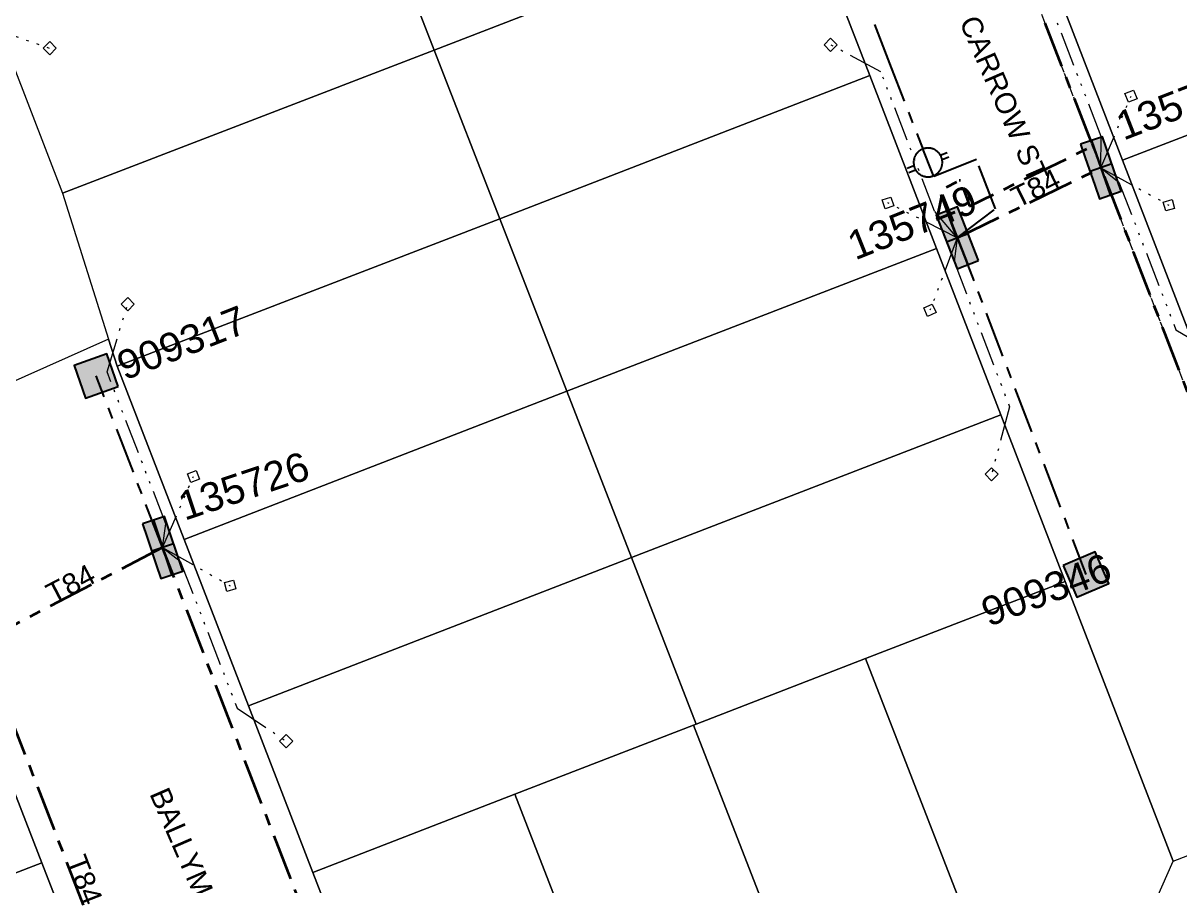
# Model space of a CAD drawing. Header units: metres. Extents: x 0 to 311505, y 0 to 6270811.
# Drawn here: x 310510.9 to 310611.2, y 6270301 to 6270375.8 of the extents above; entities that cross this region are included whole.
import ezdxf
from ezdxf import colors
from ezdxf.entities.mleader import LeaderData, LeaderLine
from ezdxf.enums import TextEntityAlignment as Align
from ezdxf.math import Vec2, Vec3

# ---------------------------------------------------------------- set-up
doc = ezdxf.new("R2010")
doc.units = ezdxf.units.M
for name, pattern in [('Cable Exist OH', [1, 1, 0]), ('Cable Exist UG', [7, 4, -1, 1, -1]), ('PHANTOMX2', [6.6, 3, -0.75, 0.2, -0.75, 0.2, -0.75, 0.2, -0.75])]:
    doc.linetypes.add(name, pattern=pattern)
doc.layers.get('0').update_dxf_attribs({"color": 6})
for name, color, linetype, lineweight in [('_User_LV_Exist', 5, 'Continuous', 35), ('Cadastre Land Parcels_SP_EXT', 118, 'Continuous', 15), ('Cadastre Roads_SP_EXT', 218, 'Continuous', 15), ('Mains_LV_EXT', 163, 'Continuous', 25), ('Mains_LV_SL_EXT', 135, 'Continuous', 25), ('Services_SP_EXT', 42, 'PHANTOMX2', 20)]:
    doc.layers.add(name, color=color, linetype=linetype, lineweight=lineweight)
doc.layers.add('Cadastre Roads_SP_NEW', color=214, linetype='Continuous', lineweight=15, transparency=0.65)
for name, color, linetype in [('Equip_LV_EXT', 7, 'Continuous'), ('Notes', 7, 'Continuous'), ('SupportsUG_SP_LV_EXT', 7, 'Continuous'), ('SupportsUG_SP_LV_SL_EXT', 7, 'Continuous')]:
    doc.layers.add(name, color=color, linetype=linetype)
doc.styles.add('COLUMN_LABEL', font='arial.ttf', dxfattribs={"height": 2})
doc.styles.add('iecARIAL', font='arial.ttf', dxfattribs={"height": 2})
doc.styles.add('POLE_LABEL', font='arial.ttf', dxfattribs={"height": 2})
doc.styles.get("Standard").update_dxf_attribs({"font": 'arial.ttf'})

# ---------------------------------------------------------------- blocks, each defined once
blk = doc.blocks.new('COLUMN_EXT')
blk.add_hatch(color=256).paths.add_polyline_path([(1.5, -1.5), (1.5, 1.5), (-1.5, 1.5), (-1.5, -1.5)])
blk.add_lwpolyline([(1.5, 1.5), (-1.5, 1.5), (-1.5, -1.5), (1.5, -1.5)], close=True)
at = {"flags": 9}
for tag, p in [('NOTES', (-1.81, 2)), ('STREETNAME', (-1.81, 1.6)), ('LOCATION', (-1.81, 1.4)), ('SUBURB', (-1.81, 1.8)), ('LEGEND', (-1.81, 1.2)), ('USAGE', (-1.81, 1)), ('COLUMN_TYPE', (-1.81, 0.4)), ('OWNED_BY', (-1.81, 0.6)), ('STATE', (-1.81, 0.8))]:
    blk.add_attdef(tag, text='', height=0.2, rotation=180, dxfattribs=at).set_placement(p, align=Align.MIDDLE_LEFT)
at = {"flags": 1}
blk.add_attdef('Z', (-1.81, 2.35), '', height=0.2, rotation=180, dxfattribs=at)
at = {"flags": 9}
for tag, style, p in [('STRUCTURE_PLANT_NUMBER', 'POLE_LABEL', (-1.81, -0.03)), ('STREET_CODE', 'COLUMN_LABEL', (-1.81, 0.2))]:
    blk.add_attdef(tag, text='', height=0.2, rotation=180, dxfattribs=dict(at, style=style)).set_placement(p, align=Align.MIDDLE_LEFT)
at = {"style": 'COLUMN_LABEL', "width": 0.9, "flags": 8}
blk.add_attdef('ASSET_NUM', text='', height=2, rotation=270, dxfattribs=at).set_placement((2, -4), align=Align.MIDDLE_LEFT)
blk = doc.blocks.new('PILLAR_EXT')
blk.add_hatch(color=256).paths.add_polyline_path([(-2.5, 1), (-2.5, -1), (2.5, -1), (2.5, 1)])
for p, q in [((-2.5, 0), (2.5, 0)), ((0, 1), (0, -1))]:
    blk.add_line(p, q)
at = {"ltscale": 10}
blk.add_line((2.5, 0), (-2.5, 0), dxfattribs=at)
blk.add_lwpolyline([(-2.5, -1), (-1.25, -1), (1.25, -1), (2.5, -1), (2.5, 1), (-2.5, 1)], close=True)
at = {"width": 0.9, "flags": 8}
blk.add_attdef('ASSET_NUM', text='', height=2, rotation=90, dxfattribs=at).set_placement((-2, 4), align=Align.MIDDLE_LEFT)
for tag, p, flags in [('OWNED_BY', (0, -0.2), 9), ('STATE', (0, -0.4), 9), ('SUPPORT_TYPE', (0, -0.6), 9), ('USAGE', (0, -0.8), 9), ('LEGEND', (0, -1), 9), ('LOCATION', (0, -1.2), 9), ('STREETNAME', (0, -1.8), 9), ('SUBURB', (0, -2), 1), ('NOTES', (0, -1.4), 9), ('PARENT', (0, -1.6), 9)]:
    blk.add_attdef(tag, p, '', height=0.2, dxfattribs=dict(flags=flags))
blk = doc.blocks.new('CCP_EXT')
at = {"flags": 9}
for tag, p in [('STATE', (0, -1.8)), ('USAGE', (0, -1.2)), ('LEGEND', (0, -1.4)), ('LIFE_SUPPORT', (0, -1.6)), ('NOTES', (0, -2))]:
    blk.add_attdef(tag, text='', height=0.2, dxfattribs=at).set_placement(p, align=Align.MIDDLE_LEFT)
at = {"transparency": 33554687}
blk.add_wipeout([(0, 0.57), (0.57, 0), (0, -0.57), (-0.57, 0)], dxfattribs=at)
blk.add_lwpolyline([(-0.57, 0), (0, 0.57), (0.57, 0), (0, -0.57), (-0.57, 0)])
at = {"flags": 1}
blk.add_attdef('Z', (0, 0), '', height=0.2, dxfattribs=at)
at = {"flags": 9}
for tag, p in [('CCP_TYPE', (0, 0)), ('CONSTRUCTED_VOLTAGE', (0, -0.2)), ('OPERATING_VOLTAGE', (0, -0.6)), ('ORIENTATION', (0, -0.8)), ('OWNED_BY', (0, -1)), ('NO_PHASES', (0, -0.4))]:
    blk.add_attdef(tag, text='', height=0.2, dxfattribs=at).set_placement(p, align=Align.MIDDLE_LEFT)
blk = doc.blocks.new('LV_UG_LINKS_OPEN_EXT')
at = {"layer": 'Equip_LV_EXT'}
for tag, height, flags, p in [('NO_PHASES', 0.167, 9, (3.17, -2)), ('OPERATING_VOLTAGE', 0.2, 9, (3, -2.6)), ('ORIENTATION', 0.2, 9, (3, -2.8)), ('STATE', 0.2, 9, (3, -3)), ('SWITCH_TYPE', 0.2, 9, (3, -3.2)), ('OWNED_BY', 0.2, 9, (3, -3.8)), ('OPERATED_BY', 0.2, 9, (3, -4)), ('USAGE', 0.2, 9, (3, -3.4)), ('NOTES', 0.2, 9, (3, -3.6)), ('TYPE', 0.2, 9, (3, -4.6)), ('Z', 0.2, 1, (3, -4.8)), ('MAINTAINED_BY', 0.2, 9, (3, -4.2)), ('NUMBER_OF_PHASES', 0.2, 9, (3, -4.4))]:
    blk.add_attdef(tag, text='', height=height, dxfattribs=dict(at, flags=flags)).set_placement(p, align=Align.MIDDLE_LEFT)
at = {"transparency": 33554687}
blk.add_wipeout([(4, 1.25), (3.97, 1.25), (3.94, 1.25), (3.91, 1.25), (3.88, 1.24), (3.85, 1.24), (3.82, 1.24), (3.79, 1.23), (3.76, 1.23), (3.73, 1.22), (3.7, 1.21), (3.67, 1.2), (3.64, 1.2), (3.61, 1.19), (3.58, 1.18), (3.55, 1.17), (3.52, 1.15), (3.49, 1.14), (3.47, 1.13), (3.44, 1.12), (3.41, 1.1), (3.38, 1.09), (3.36, 1.07), (3.33, 1.06), (3.31, 1.04), (3.28, 1.02), (3.26, 1), (3.23, 0.99), (3.21, 0.97), (3.18, 0.95), (3.16, 0.93), (3.14, 0.91), (3.12, 0.88), (3.09, 0.86), (3.07, 0.84), (3.05, 0.82), (3.03, 0.79), (3.01, 0.77), (3, 0.74), (2.98, 0.72), (2.96, 0.69), (2.94, 0.67), (2.93, 0.64), (2.91, 0.62), (2.9, 0.59), (2.88, 0.56), (2.87, 0.53), (2.86, 0.51), (2.85, 0.48), (2.83, 0.45), (2.82, 0.42), (2.81, 0.39), (2.8, 0.36), (2.8, 0.33), (2.79, 0.3), (2.78, 0.27), (2.77, 0.24), (2.77, 0.21), (2.76, 0.18), (2.76, 0.15), (2.76, 0.12), (2.75, 0.09), (2.75, 0.06), (2.75, 0.03), (2.75, 0), (2.75, -0.03), (2.75, -0.06), (2.75, -0.09), (2.76, -0.12), (2.76, -0.15), (2.76, -0.18), (2.77, -0.21), (2.77, -0.24), (2.78, -0.27), (2.79, -0.3), (2.8, -0.33), (2.8, -0.36), (2.81, -0.39), (2.82, -0.42), (2.83, -0.45), (2.85, -0.48), (2.86, -0.51), (2.87, -0.53), (2.88, -0.56), (2.9, -0.59), (2.91, -0.62), (2.93, -0.64), (2.94, -0.67), (2.96, -0.69), (2.98, -0.72), (3, -0.74), (3.01, -0.77), (3.03, -0.79), (3.05, -0.82), (3.07, -0.84), (3.09, -0.86), (3.12, -0.88), (3.14, -0.91), (3.16, -0.93), (3.18, -0.95), (3.21, -0.97), (3.23, -0.99), (3.26, -1), (3.28, -1.02), (3.31, -1.04), (3.33, -1.06), (3.36, -1.07), (3.38, -1.09), (3.41, -1.1), (3.44, -1.12), (3.47, -1.13), (3.49, -1.14), (3.52, -1.15), (3.55, -1.17), (3.58, -1.18), (3.61, -1.19), (3.64, -1.2), (3.67, -1.2), (3.7, -1.21), (3.73, -1.22), (3.76, -1.23), (3.79, -1.23), (3.82, -1.24), (3.85, -1.24), (3.88, -1.24), (3.91, -1.25), (3.94, -1.25), (3.97, -1.25), (4, -1.25), (4.03, -1.25), (4.06, -1.25), (4.09, -1.25), (4.12, -1.24), (4.15, -1.24), (4.18, -1.24), (4.21, -1.23), (4.24, -1.23), (4.27, -1.22), (4.3, -1.21), (4.33, -1.2), (4.36, -1.2), (4.39, -1.19), (4.42, -1.18), (4.45, -1.17), (4.48, -1.15), (4.51, -1.14), (4.53, -1.13), (4.56, -1.12), (4.59, -1.1), (4.62, -1.09), (4.64, -1.07), (4.67, -1.06), (4.69, -1.04), (4.72, -1.02), (4.74, -1), (4.77, -0.99), (4.79, -0.97), (4.82, -0.95), (4.84, -0.93), (4.86, -0.91), (4.88, -0.88), (4.91, -0.86), (4.93, -0.84), (4.95, -0.82), (4.97, -0.79), (4.99, -0.77), (5, -0.74), (5.02, -0.72), (5.04, -0.69), (5.06, -0.67), (5.07, -0.64), (5.09, -0.62), (5.1, -0.59), (5.12, -0.56), (5.13, -0.53), (5.14, -0.51), (5.15, -0.48), (5.17, -0.45), (5.18, -0.42), (5.19, -0.39), (5.2, -0.36), (5.2, -0.33), (5.21, -0.3), (5.22, -0.27), (5.23, -0.24), (5.23, -0.21), (5.24, -0.18), (5.24, -0.15), (5.24, -0.12), (5.25, -0.09), (5.25, -0.06), (5.25, -0.03), (5.25, 0), (5.25, 0.03), (5.25, 0.06), (5.25, 0.09), (5.24, 0.12), (5.24, 0.15), (5.24, 0.18), (5.23, 0.21), (5.23, 0.24), (5.22, 0.27), (5.21, 0.3), (5.2, 0.33), (5.2, 0.36), (5.19, 0.39), (5.18, 0.42), (5.17, 0.45), (5.15, 0.48), (5.14, 0.51), (5.13, 0.53), (5.12, 0.56), (5.1, 0.59), (5.09, 0.62), (5.07, 0.64), (5.06, 0.67), (5.04, 0.69), (5.02, 0.72), (5, 0.74), (4.99, 0.77), (4.97, 0.79), (4.95, 0.82), (4.93, 0.84), (4.91, 0.86), (4.88, 0.88), (4.86, 0.91), (4.84, 0.93), (4.82, 0.95), (4.79, 0.97), (4.77, 0.99), (4.74, 1), (4.72, 1.02), (4.69, 1.04), (4.67, 1.06), (4.64, 1.07), (4.62, 1.09), (4.59, 1.1), (4.56, 1.12), (4.53, 1.13), (4.51, 1.14), (4.48, 1.15), (4.45, 1.17), (4.42, 1.18), (4.39, 1.19), (4.36, 1.2), (4.33, 1.2), (4.3, 1.21), (4.27, 1.22), (4.24, 1.23), (4.21, 1.23), (4.18, 1.24), (4.15, 1.24), (4.12, 1.24), (4.09, 1.25), (4.06, 1.25), (4.03, 1.25)], dxfattribs=at).dxf.layer = 'Equip_LV_EXT'
at = {"layer": 'Equip_LV_EXT'}
for p, q in [((3.79, 1.86), (3.79, 1.23)), ((4.21, 1.86), (4.21, 1.23)), ((3.79, -1.23), (3.79, -1.86)), ((4.21, -1.23), (4.21, -1.86))]:
    blk.add_line(p, q, dxfattribs=at)
at = {"layer": 'Equip_LV_EXT', "flags": 128}
blk.add_lwpolyline([(4, 1.25), (3.97, 1.25), (3.94, 1.25), (3.91, 1.25), (3.88, 1.24), (3.85, 1.24), (3.82, 1.24), (3.79, 1.23), (3.76, 1.23), (3.73, 1.22), (3.7, 1.21), (3.67, 1.2), (3.64, 1.2), (3.61, 1.19), (3.58, 1.18), (3.55, 1.17), (3.52, 1.15), (3.49, 1.14), (3.47, 1.13), (3.44, 1.12), (3.41, 1.1), (3.38, 1.09), (3.36, 1.07), (3.33, 1.06), (3.31, 1.04), (3.28, 1.02), (3.26, 1), (3.23, 0.99), (3.21, 0.97), (3.18, 0.95), (3.16, 0.93), (3.14, 0.91), (3.12, 0.88), (3.09, 0.86), (3.07, 0.84), (3.05, 0.82), (3.03, 0.79), (3.01, 0.77), (3, 0.74), (2.98, 0.72), (2.96, 0.69), (2.94, 0.67), (2.93, 0.64), (2.91, 0.62), (2.9, 0.59), (2.88, 0.56), (2.87, 0.53), (2.86, 0.51), (2.85, 0.48), (2.83, 0.45), (2.82, 0.42), (2.81, 0.39), (2.8, 0.36), (2.8, 0.33), (2.79, 0.3), (2.78, 0.27), (2.77, 0.24), (2.77, 0.21), (2.76, 0.18), (2.76, 0.15), (2.76, 0.12), (2.75, 0.09), (2.75, 0.06), (2.75, 0.03), (2.75, 0), (2.75, -0.03), (2.75, -0.06), (2.75, -0.09), (2.76, -0.12), (2.76, -0.15), (2.76, -0.18), (2.77, -0.21), (2.77, -0.24), (2.78, -0.27), (2.79, -0.3), (2.8, -0.33), (2.8, -0.36), (2.81, -0.39), (2.82, -0.42), (2.83, -0.45), (2.85, -0.48), (2.86, -0.51), (2.87, -0.53), (2.88, -0.56), (2.9, -0.59), (2.91, -0.62), (2.93, -0.64), (2.94, -0.67), (2.96, -0.69), (2.98, -0.72), (3, -0.74), (3.01, -0.77), (3.03, -0.79), (3.05, -0.82), (3.07, -0.84), (3.09, -0.86), (3.12, -0.88), (3.14, -0.91), (3.16, -0.93), (3.18, -0.95), (3.21, -0.97), (3.23, -0.99), (3.26, -1), (3.28, -1.02), (3.31, -1.04), (3.33, -1.06), (3.36, -1.07), (3.38, -1.09), (3.41, -1.1), (3.44, -1.12), (3.47, -1.13), (3.49, -1.14), (3.52, -1.15), (3.55, -1.17), (3.58, -1.18), (3.61, -1.19), (3.64, -1.2), (3.67, -1.2), (3.7, -1.21), (3.73, -1.22), (3.76, -1.23), (3.79, -1.23), (3.82, -1.24), (3.85, -1.24), (3.88, -1.24), (3.91, -1.25), (3.94, -1.25), (3.97, -1.25), (4, -1.25), (4.03, -1.25), (4.06, -1.25), (4.09, -1.25), (4.12, -1.24), (4.15, -1.24), (4.18, -1.24), (4.21, -1.23), (4.24, -1.23), (4.27, -1.22), (4.3, -1.21), (4.33, -1.2), (4.36, -1.2), (4.39, -1.19), (4.42, -1.18), (4.45, -1.17), (4.48, -1.15), (4.51, -1.14), (4.53, -1.13), (4.56, -1.12), (4.59, -1.1), (4.62, -1.09), (4.64, -1.07), (4.67, -1.06), (4.69, -1.04), (4.72, -1.02), (4.74, -1), (4.77, -0.99), (4.79, -0.97), (4.82, -0.95), (4.84, -0.93), (4.86, -0.91), (4.88, -0.88), (4.91, -0.86), (4.93, -0.84), (4.95, -0.82), (4.97, -0.79), (4.99, -0.77), (5, -0.74), (5.02, -0.72), (5.04, -0.69), (5.06, -0.67), (5.07, -0.64), (5.09, -0.62), (5.1, -0.59), (5.12, -0.56), (5.13, -0.53), (5.14, -0.51), (5.15, -0.48), (5.17, -0.45), (5.18, -0.42), (5.19, -0.39), (5.2, -0.36), (5.2, -0.33), (5.21, -0.3), (5.22, -0.27), (5.23, -0.24), (5.23, -0.21), (5.24, -0.18), (5.24, -0.15), (5.24, -0.12), (5.25, -0.09), (5.25, -0.06), (5.25, -0.03), (5.25, 0), (5.25, 0.03), (5.25, 0.06), (5.25, 0.09), (5.24, 0.12), (5.24, 0.15), (5.24, 0.18), (5.23, 0.21), (5.23, 0.24), (5.22, 0.27), (5.21, 0.3), (5.2, 0.33), (5.2, 0.36), (5.19, 0.39), (5.18, 0.42), (5.17, 0.45), (5.15, 0.48), (5.14, 0.51), (5.13, 0.53), (5.12, 0.56), (5.1, 0.59), (5.09, 0.62), (5.07, 0.64), (5.06, 0.67), (5.04, 0.69), (5.02, 0.72), (5, 0.74), (4.99, 0.77), (4.97, 0.79), (4.95, 0.82), (4.93, 0.84), (4.91, 0.86), (4.88, 0.88), (4.86, 0.91), (4.84, 0.93), (4.82, 0.95), (4.79, 0.97), (4.77, 0.99), (4.74, 1), (4.72, 1.02), (4.69, 1.04), (4.67, 1.06), (4.64, 1.07), (4.62, 1.09), (4.59, 1.1), (4.56, 1.12), (4.53, 1.13), (4.51, 1.14), (4.48, 1.15), (4.45, 1.17), (4.42, 1.18), (4.39, 1.19), (4.36, 1.2), (4.33, 1.2), (4.3, 1.21), (4.27, 1.22), (4.24, 1.23), (4.21, 1.23), (4.18, 1.24), (4.15, 1.24), (4.12, 1.24), (4.09, 1.25), (4.06, 1.25), (4.03, 1.25)], close=True, dxfattribs=at)
at = {"layer": 'Equip_LV_EXT', "flags": 9}
for tag, p in [('ACTUAL_STATUS', (3.17, -1.67)), ('CONSTRUCTED_VOLTAGE', (3.17, -1.83))]:
    blk.add_attdef(tag, text='', height=0.167, dxfattribs=at).set_placement(p, align=Align.MIDDLE_LEFT)

msp = doc.modelspace()

# ---------------------------------------------------------------- linework, layer by layer
at = {"layer": '_User_LV_Exist', "linetype": 'Cable Exist UG', "flags": 128}
for points in [[(310522.97, 6270330.34), (310509.05, 6270323.07), (310509.05, 6270323.07), (310507.25, 6270327.74), (310505.17, 6270326.8), (310507.07, 6270322.66)], [(310507.07, 6270322.66), (310521.54, 6270285.24)]]:
    msp.add_lwpolyline(points, dxfattribs=at)
at = {"layer": 'Cadastre Land Parcels_SP_EXT', "linetype": 'Continuous'}
for points in [[(310578.62, 6270385.89), (310572.85, 6270400.81), (310540.73, 6270388.38), (310546.52, 6270373.47), (310578.62, 6270385.89)], [(310636.34, 6270375.55), (310630.55, 6270390.46), (310600.42, 6270378.85), (310606.19, 6270363.92), (310636.34, 6270375.55)], [(310546.52, 6270373.47), (310540.73, 6270388.38), (310508.54, 6270375.93), (310514.29, 6270361.06), (310546.52, 6270373.47)], [(310584.27, 6270371.25), (310578.62, 6270385.89), (310546.52, 6270373.47), (310552.21, 6270358.84), (310584.27, 6270371.25)], [(310641.89, 6270361.26), (310636.34, 6270375.55), (310606.19, 6270363.92), (310611.71, 6270349.62), (310641.89, 6270361.26)], [(310552.21, 6270358.84), (310546.52, 6270373.47), (310514.29, 6270361.06), (310518.28, 6270348.4), (310519.02, 6270346.06), (310552.21, 6270358.84)], [(310590.05, 6270356.28), (310584.27, 6270371.25), (310552.21, 6270358.84), (310558.01, 6270343.89), (310590.05, 6270356.28)], [(310558.01, 6270343.89), (310552.21, 6270358.84), (310519.02, 6270346.06), (310524.83, 6270331.05), (310558.01, 6270343.89)], [(310595.63, 6270341.85), (310590.05, 6270356.28), (310558.01, 6270343.89), (310563.61, 6270329.47), (310595.63, 6270341.85)], [(310563.61, 6270329.47), (310558.01, 6270343.89), (310524.83, 6270331.05), (310530.41, 6270316.61), (310563.61, 6270329.47)], [(310583.9, 6270320.71), (310601.21, 6270327.4), (310595.63, 6270341.85), (310563.61, 6270329.47), (310569.22, 6270315.04), (310583.9, 6270320.71)], [(310553.5, 6270308.97), (310568.99, 6270314.95), (310569.22, 6270315.04), (310563.61, 6270329.47), (310530.41, 6270316.61), (310536, 6270302.17), (310553.5, 6270308.97)], [(310608.29, 6270297.99), (310610.57, 6270303.16), (310601.21, 6270327.4), (310583.9, 6270320.71), (310594.76, 6270292.76), (310608.29, 6270297.99)], [(310594.76, 6270292.76), (310583.9, 6270320.71), (310569.22, 6270315.04), (310568.99, 6270314.95), (310579.85, 6270287), (310594.76, 6270292.76)], [(310579.85, 6270287), (310568.99, 6270314.95), (310553.5, 6270308.97), (310564.35, 6270281.02), (310579.85, 6270287)], [(310512.49, 6270303.01), (310508.89, 6270312.34), (310480.91, 6270301.54), (310484.51, 6270292.22), (310512.49, 6270303.01)], [(310564.35, 6270281.02), (310553.5, 6270308.97), (310536, 6270302.17), (310545.36, 6270277.97), (310550.53, 6270275.68), (310564.35, 6270281.02)], [(310516.1, 6270293.69), (310512.49, 6270303.01), (310484.51, 6270292.22), (310488.12, 6270282.9), (310516.1, 6270293.69)]]:
    msp.add_lwpolyline(points, close=True, dxfattribs=at)
at = {"layer": 'Mains_LV_SL_EXT', "color": 4, "linetype": 'Cable Exist UG'}
msp.add_lwpolyline([(310522.97, 6270330.34), (310517.21, 6270345.22)], dxfattribs=at)
at = {"layer": 'Services_SP_EXT'}
msp.add_lwpolyline([(310604.31, 6270363.27), (310604.34, 6270365.97), (310604.34, 6270365.97), (310599.52, 6270378.45), (310600.86, 6270383.81)], dxfattribs=at)

# ---------------------------------------------------------------- block references
at = {"layer": 'SupportsUG_SP_LV_EXT'}
ref = msp.add_blockref('PILLAR_EXT', (310604.31, 6270363.27), dxfattribs=dict(at, rotation=289.0955451402226))
ref.add_attrib('ASSET_NUM', '135750', dxfattribs={"layer": '0', "height": 2.5, "rotation": 21.2225, "style": 'iecARIAL'}).set_placement((310605.81, 6270366.77), align=Align.MIDDLE_LEFT)
ref = msp.add_blockref('PILLAR_EXT', (310591.86, 6270357.2), dxfattribs=dict(at, rotation=111.3279128891068))
ref.add_attrib('ASSET_NUM', '135749', dxfattribs={"layer": '0', "height": 2.5, "rotation": 21.7595, "style": 'iecARIAL'}).set_placement((310593.36, 6270360.7), align=Align.MIDDLE_RIGHT)
ref = msp.add_blockref('PILLAR_EXT', (310522.97, 6270330.34), dxfattribs=dict(at, rotation=288.5152123466505))
ref.add_attrib('ASSET_NUM', '135726', dxfattribs={"layer": '0', "height": 2.5, "rotation": 18.5152, "style": 'iecARIAL'}).set_placement((310524.47, 6270333.84), align=Align.MIDDLE_LEFT)
at = {"layer": 'SupportsUG_SP_LV_SL_EXT'}
ref = msp.add_blockref('COLUMN_EXT', (310517.21, 6270345.22), dxfattribs=dict(at, rotation=289.5041206366261))
ref.add_attrib('ASSET_NUM', '909317', dxfattribs={"layer": '0', "height": 2.5, "rotation": 21.4262, "style": 'COLUMN_LABEL'}).set_placement((310519.21, 6270345.97), align=Align.MIDDLE_LEFT)
ref = msp.add_blockref('COLUMN_EXT', (310603.01, 6270328.01), dxfattribs=dict(at, rotation=113.2280977921446))
ref.add_attrib('ASSET_NUM', '909346', dxfattribs={"layer": '0', "height": 2.5, "rotation": 20.8271, "style": 'COLUMN_LABEL'}).set_placement((310605.01, 6270328.76), align=Align.MIDDLE_RIGHT)

# ---------------------------------------------------------------- texts
at = {"layer": 'Cadastre Roads_SP_EXT'}
for s, rotation, p in [('CARROW ST', 293.5129, (310592, 6270375.94)), ('BALLYMORE AVE', 293.5408, (310521.8, 6270309))]:
    msp.add_text(s, height=1.8, rotation=rotation, dxfattribs=at).set_placement(p)
at = {"layer": 'Mains_LV_EXT'}
for rotation, p in [(25.9931, (310597.09, 6270359.75)), (27.5794, (310513.49, 6270325.39)), (291.1454, (310514.58, 6270303.24))]:
    msp.add_text('T84', height=1.8, rotation=rotation, dxfattribs=at).set_placement(p)

# ---------------------------------------------------------------- next in the draw order: block references
at = {"layer": 'Services_SP_EXT'}
for p in [(310513.18, 6270373.63), (310580.88, 6270373.92), (310519.94, 6270351.44), (310594.83, 6270336.69), (310533.68, 6270313.56)]:
    msp.add_blockref('CCP_EXT', p, dxfattribs=at)
for p, rotation in [((310606.92, 6270369.47), 247.0955451125624), ((310585.85, 6270360.22), 333.32791259907), ((310610.2, 6270360.02), 151.0955448793557), ((310589.49, 6270350.91), 69.32791278985286), ((310525.65, 6270336.51), 246.5152124130293), ((310528.82, 6270327.03), 150.5152122782201)]:
    msp.add_blockref('CCP_EXT', p, dxfattribs=dict(at, rotation=rotation))

# ---------------------------------------------------------------- next in the draw order: linework, layer by layer
at = {"layer": '_User_LV_Exist', "linetype": 'Cable Exist UG', "flags": 128}
for points in [[(310659.67, 6270315.65), (310645.27, 6270310.08), (310645.27, 6270310.08), (310632.33, 6270305.08), (310625.64, 6270308.05), (310615.51, 6270334.28), (310614.75, 6270336.24), (310614.75, 6270336.24), (310609.88, 6270348.86), (310604.48, 6270362.83)], [(310580.33, 6270285.19), (310579.87, 6270282.68), (310579.87, 6270282.68), (310565.61, 6270277.17), (310550.45, 6270271.31), (310549.1, 6270274.17), (310549.1, 6270274.17), (310543.82, 6270276.44), (310534.14, 6270301.46), (310522.97, 6270330.34)]]:
    msp.add_lwpolyline(points, dxfattribs=at)
at = {"layer": 'Cadastre Roads_SP_EXT', "linetype": 'Continuous'}
for points in [[(310627.18, 6270309.57), (310617.24, 6270335.31), (310611.71, 6270349.62), (310606.19, 6270363.92), (310600.42, 6270378.85), (310594.9, 6270393.15), (310589.37, 6270407.46), (310583.73, 6270422.06), (310578.19, 6270436.41), (310573.43, 6270448.73), (310556.82, 6270442.31), (310561.23, 6270430.89), (310567.06, 6270415.81), (310572.85, 6270400.81), (310578.62, 6270385.89), (310584.27, 6270371.25), (310590.05, 6270356.28), (310595.63, 6270341.85), (310601.21, 6270327.4), (310610.57, 6270303.16), (310627.18, 6270309.57)], [(310545.36, 6270277.97), (310536, 6270302.17), (310530.41, 6270316.61), (310524.83, 6270331.05), (310519.02, 6270346.06), (310518.28, 6270348.4), (310498.37, 6270339.54), (310501.68, 6270330.98), (310505.29, 6270321.66), (310508.89, 6270312.34), (310512.49, 6270303.01), (310516.1, 6270293.69), (310519.7, 6270284.37), (310523.31, 6270275.05), (310525.22, 6270270.1), (310545.36, 6270277.97)]]:
    msp.add_lwpolyline(points, close=True, dxfattribs=at)
at = {"layer": 'Mains_LV_SL_EXT', "color": 4, "linetype": 'Cable Exist UG'}
msp.add_lwpolyline([(310591.86, 6270357.2), (310603.01, 6270328.01)], dxfattribs=at)
at = {"layer": 'Services_SP_EXT'}
for points in [[(310500.9, 6270390.18), (310502.91, 6270387.76), (310502.91, 6270387.76), (310507.61, 6270375.58), (310513.18, 6270373.63)], [(310604.31, 6270363.27), (310606.92, 6270369.47)], [(310604.31, 6270363.27), (310610.2, 6270360.02)], [(310604.31, 6270363.27), (310605.87, 6270362.02), (310605.87, 6270362.02), (310610.81, 6270349.22), (310615.91, 6270346.19)], [(310591.86, 6270357.2), (310585.85, 6270360.22)], [(310591.86, 6270357.2), (310589.49, 6270350.91)], [(310591.86, 6270357.2), (310591.58, 6270355.14), (310591.58, 6270355.14), (310596.39, 6270342.53), (310594.83, 6270336.69)], [(310522.97, 6270330.34), (310523.25, 6270332.39), (310523.25, 6270332.39), (310518.15, 6270345.58), (310519.94, 6270351.44)], [(310522.97, 6270330.34), (310525.65, 6270336.51)], [(310522.97, 6270330.34), (310528.82, 6270327.03)], [(310522.97, 6270330.34), (310524.5, 6270329.16), (310524.5, 6270329.16), (310529.43, 6270316.42), (310533.68, 6270313.56)]]:
    msp.add_lwpolyline(points, dxfattribs=at)

# ---------------------------------------------------------------- next in the draw order: block references
at = {"layer": 'Equip_LV_EXT', "rotation": 111.3279128891068}
msp.add_blockref('LV_UG_LINKS_OPEN_EXT', (310590.77, 6270360), dxfattribs=at)

# ---------------------------------------------------------------- next in the draw order: linework, layer by layer
at = {"layer": '_User_LV_Exist', "linetype": 'Cable Exist UG', "flags": 128}
for points in [[(310591.86, 6270357.2), (310590.35, 6270361.28), (310592.08, 6270362.19), (310592.08, 6270362.19), (310592.72, 6270360.54), (310592.92, 6270359.95), (310592.92, 6270359.95), (310601.51, 6270364.13), (310603.61, 6270365.16), (310603.61, 6270365.16), (310598.58, 6270378.09), (310581.75, 6270421.45)], [(310591.86, 6270357.2), (310604.31, 6270363.27)]]:
    msp.add_lwpolyline(points, dxfattribs=at)
at = {"layer": 'Mains_LV_SL_EXT', "color": 4, "linetype": 'Cable Exist UG'}
msp.add_lwpolyline([(310591.86, 6270357.2), (310595.18, 6270359.71), (310595.18, 6270359.71), (310593.52, 6270363.99), (310589.81, 6270362.5), (310589.81, 6270362.5), (310586.16, 6270371.94), (310580.51, 6270386.59)], dxfattribs=at)
at = {"layer": 'Services_SP_EXT'}
msp.add_lwpolyline([(310591.86, 6270357.2), (310589.89, 6270359.51), (310589.89, 6270359.51), (310585.23, 6270371.58), (310580.88, 6270373.92)], dxfattribs=at)

# ---------------------------------------------------------------- next in the draw order: leaders
at = {"layer": 'Notes'}
ml = msp.add_multileader_mtext('Standard', dxfattribs=at)
ml.set_content('Constructed under  \\PURS15861', color=256)
ml.set_leader_properties()
ml.build(insert=Vec2(0, 0))
ml.multileader.update_dxf_attribs({"leader_type": 2, "has_text_frame": 1, "text_left_attachment_type": 2, "text_right_attachment_type": 2, "dogleg_length": 0.01})
ctx = ml.context
ctx.base_point, ctx.char_height, ctx.plane_origin, ctx.plane_x_axis, ctx.plane_y_axis = Vec3(310975.1, 6270390.56), 1.8, Vec3(312213.89, 6270750.77), Vec3(0.932874, 0.360203), Vec3(-0.360203, 0.932874)
ctx.left_attachment, ctx.right_attachment, ctx.text_align_type = 2, 2, 1
notes = []
notes.append((ctx, [(0, (0, 0, 0), (0, 0), (1, 0), 1, [])]))
ctx.mtext.insert, ctx.mtext.text_direction, ctx.mtext.rotation, ctx.mtext.width, ctx.mtext.alignment, ctx.mtext.flow_direction = Vec3(310985.69, 6270397.27), Vec3(0.932874, 0.360203), 0.368486, 20.9235, 2, 5
ctx.mtext.has_bg_fill, ctx.mtext.bg_color, ctx.mtext.bg_scale_factor, ctx.mtext.bg_transparency, ctx.mtext.use_window_bg_color = 1, -1073741824, 2, 0, 1
for ctx, leaders in notes:
    for number, flags, end, landing, length, lines in leaders:
        leader = LeaderData()
        leader.index, (leader.has_last_leader_line, leader.has_dogleg_vector, leader.attachment_direction) = number, flags
        leader.last_leader_point, leader.dogleg_vector, leader.dogleg_length = Vec3(end), Vec3(landing), length
        for number, points, colour, breaks in lines:
            line = LeaderLine()
            line.index, line.vertices, line.color, line.breaks = number, Vec3.list(points), colors.encode_raw_color(colour), breaks
            leader.lines.append(line)
        ctx.leaders.append(leader)

# ---------------------------------------------------------------- next in the draw order: leaders
ml = msp.add_multileader_mtext('Standard', dxfattribs=at)
ml.set_content('Constructed under  \\PURS16270', color=256)
ml.set_leader_properties()
ml.build(insert=Vec2(0, 0))
ml.multileader.update_dxf_attribs({"leader_type": 2, "has_text_frame": 1, "text_left_attachment_type": 2, "text_right_attachment_type": 2, "dogleg_length": 0.01})
ctx = ml.context
ctx.base_point, ctx.char_height, ctx.plane_origin, ctx.plane_x_axis, ctx.plane_y_axis = Vec3(310863.5, 6270348.23), 1.8, Vec3(312104.33, 6270705.46), Vec3(0.932874, 0.360203), Vec3(-0.360203, 0.932874)
ctx.left_attachment, ctx.right_attachment, ctx.text_align_type = 2, 2, 1
notes = []
notes.append((ctx, [(0, (0, 0, 0), (0, 0), (1, 0), 1, [])]))
ctx.mtext.insert, ctx.mtext.text_direction, ctx.mtext.rotation, ctx.mtext.width, ctx.mtext.alignment, ctx.mtext.flow_direction = Vec3(310874.09, 6270354.94), Vec3(0.932874, 0.360203), 0.368486, 20.9235, 2, 5
ctx.mtext.has_bg_fill, ctx.mtext.bg_color, ctx.mtext.bg_scale_factor, ctx.mtext.bg_transparency, ctx.mtext.use_window_bg_color = 1, -1073741824, 2, 0, 1
for ctx, leaders in notes:
    for number, flags, end, landing, length, lines in leaders:
        leader = LeaderData()
        leader.index, (leader.has_last_leader_line, leader.has_dogleg_vector, leader.attachment_direction) = number, flags
        leader.last_leader_point, leader.dogleg_vector, leader.dogleg_length = Vec3(end), Vec3(landing), length
        for number, points, colour, breaks in lines:
            line = LeaderLine()
            line.index, line.vertices, line.color, line.breaks = number, Vec3.list(points), colors.encode_raw_color(colour), breaks
            leader.lines.append(line)
        ctx.leaders.append(leader)

# ---------------------------------------------------------------- next in the draw order: linework, layer by layer
at = {"layer": 'Cadastre Roads_SP_NEW', "linetype": 'Cable Exist OH', "flags": 128}
msp.add_lwpolyline([(310572.16, 6270446.49), (310566.28, 6270444.22), (310565.2, 6270447.02, -0.414209), (310569.49, 6270456.72), (310627.33, 6270479.06, -0.414214), (310637.03, 6270474.77), (310691.14, 6270334.69, -0.414214), (310686.84, 6270324.99), (310629.01, 6270302.65, -0.414214), (310619.31, 6270306.94), (310625.19, 6270309.21), (310572.16, 6270446.49)], format="xyb", dxfattribs=at)

# ---------------------------------------------------------------- next in the draw order: leaders
at = {"layer": 'Notes'}
ml = msp.add_multileader_mtext('Standard', dxfattribs=at)
ml.set_content('URS19531', color=256)
ml.set_leader_properties()
ml.build(insert=Vec2(0, 0))
ml.multileader.update_dxf_attribs({"leader_type": 2, "has_text_frame": 1, "text_left_attachment_type": 2, "text_right_attachment_type": 2, "dogleg_length": 0.01})
ctx = ml.context
ctx.base_point, ctx.char_height, ctx.plane_origin, ctx.plane_x_axis, ctx.plane_y_axis = Vec3(310872.6, 6270336.94), 1.8, Vec3(312113.21, 6270685.4), Vec3(0.932874, 0.360203), Vec3(-0.360203, 0.932874)
ctx.left_attachment, ctx.right_attachment, ctx.text_align_type = 2, 2, 1
notes = []
notes.append((ctx, [(0, (0, 0, 0), (0, 0), (1, 0), 1, [])]))
ctx.mtext.insert, ctx.mtext.text_direction, ctx.mtext.rotation, ctx.mtext.width, ctx.mtext.alignment, ctx.mtext.flow_direction = Vec3(310879.56, 6270340.62), Vec3(0.932874, 0.360203), 0.368486, 12.7312, 2, 5
ctx.mtext.has_bg_fill, ctx.mtext.bg_color, ctx.mtext.bg_scale_factor, ctx.mtext.bg_transparency, ctx.mtext.use_window_bg_color = 1, -1073741824, 2, 0, 1
for ctx, leaders in notes:
    for number, flags, end, landing, length, lines in leaders:
        leader = LeaderData()
        leader.index, (leader.has_last_leader_line, leader.has_dogleg_vector, leader.attachment_direction) = number, flags
        leader.last_leader_point, leader.dogleg_vector, leader.dogleg_length = Vec3(end), Vec3(landing), length
        for number, points, colour, breaks in lines:
            line = LeaderLine()
            line.index, line.vertices, line.color, line.breaks = number, Vec3.list(points), colors.encode_raw_color(colour), breaks
            leader.lines.append(line)
        ctx.leaders.append(leader)

doc.saveas('drawing.dxf')
